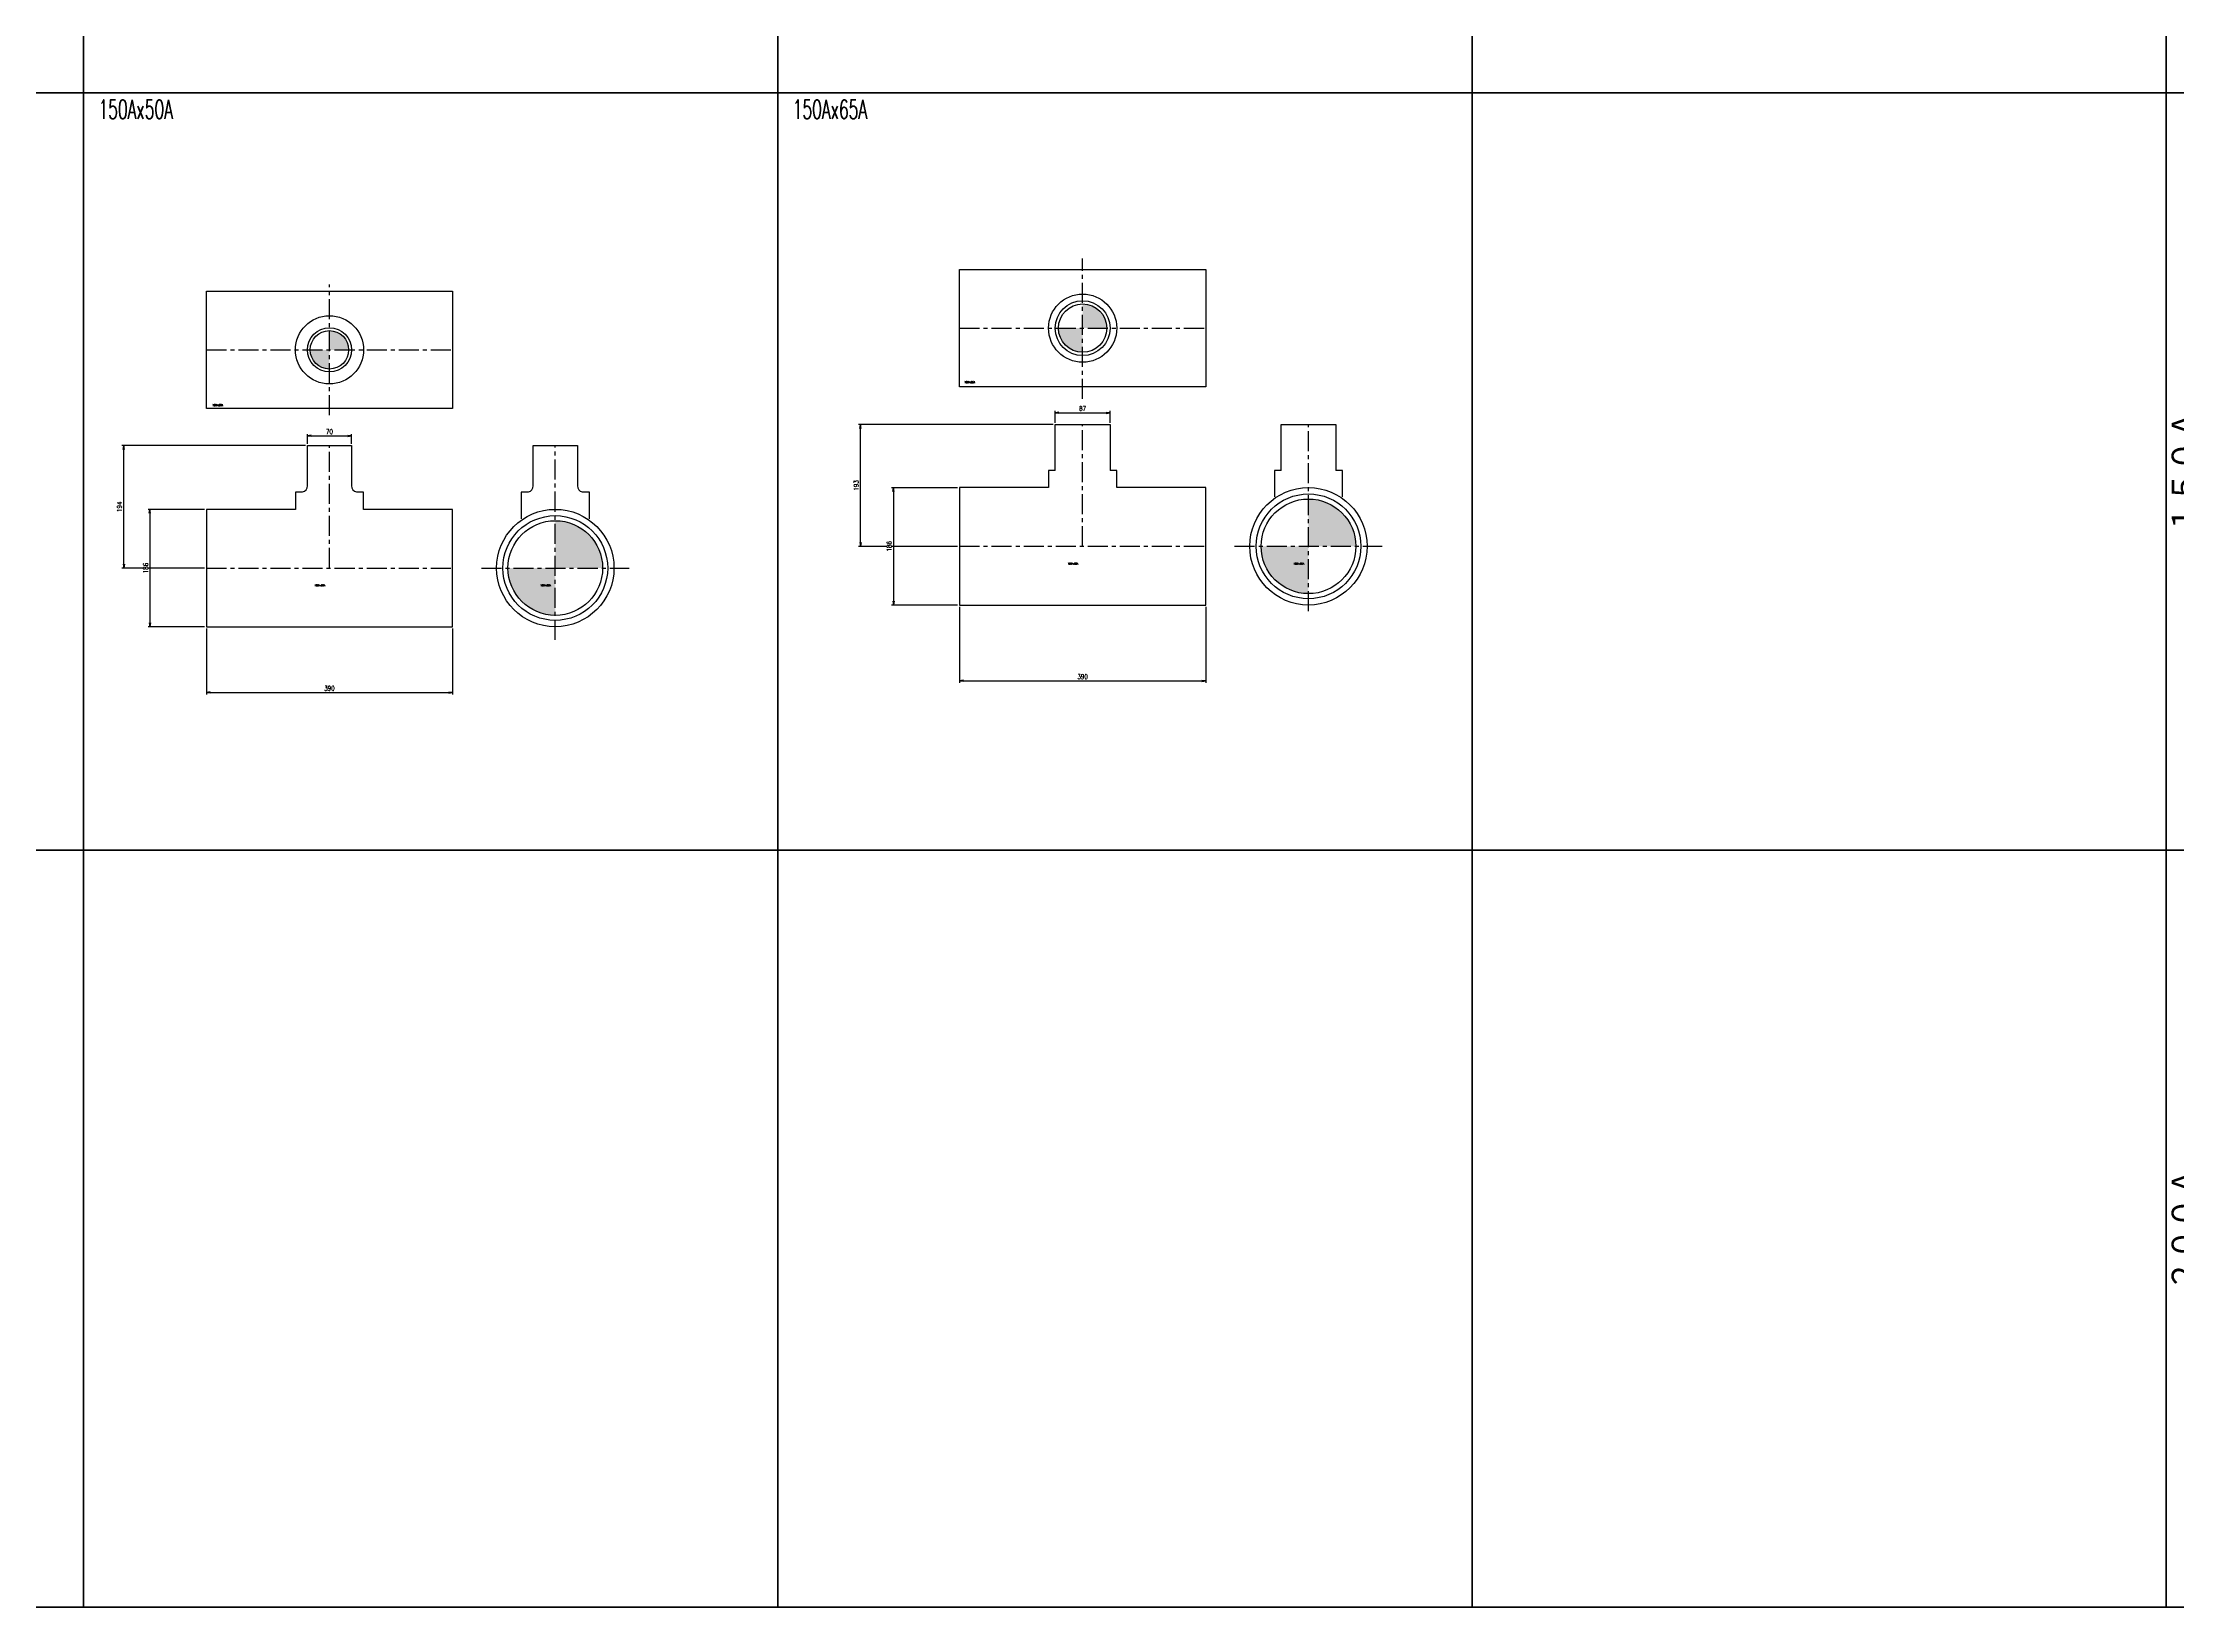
# Model space of a CAD drawing. Header units: millimetres. Extents: x 1711 to 90196, y -23291 to 8516.
# Drawn here: x 77971 to 81353, y -3752 to -1273 of the extents above; entities that cross this region are included whole.
import ezdxf
from ezdxf.enums import TextEntityAlignment as Align

# ---------------------------------------------------------------- set-up
doc = ezdxf.new("R2010")
doc.units = ezdxf.units.MM
doc.header["$PDMODE"] = 35
doc.linetypes.add('CENTER', pattern=[50.8, 31.75, -6.35, 6.35, -6.35])
doc.layers.add('line', color=153, linetype='Continuous', lineweight=50)
for name, color, linetype in [('寸法', 2, 'Continuous'), ('配管-CVP', 4, 'Continuous'), ('＃配管（PVC)', 21, 'Continuous')]:
    doc.layers.add(name, color=color, linetype=linetype)
doc.styles.add('kpk', font='romans.shx', dxfattribs={"width": 0.7, "bigfont": 'extfont2.shx'})
doc.styles.get("Standard").update_dxf_attribs({"font": 'romans.shx', "bigfont": 'extfont.shx'})
doc.dimstyles.new('KPK-3', dxfattribs={"dimscale": 3, "dimtxt": 2.5, "dimasz": 2, "dimexe": 1, "dimexo": 1, "dimgap": 1, "dimtad": 3, "dimdec": 1, "dimdsep": 46, "dimtxsty": 'kpk', "dimblk": 'OPEN', "dimcen": 2.5, "dimclrd": 2, "dimclre": 2, "dimclrt": 4, "dimadec": 1, "dimazin": 2, "dimtfac": 1, "dimtdec": 1, "dimtmove": 0, "dimatfit": 2, "dimldrblk": 'OPEN', "dimfxl": 0, "dimlwd": -1, "dimlwe": -1, "dimarcsym": 0})

# ---------------------------------------------------------------- blocks, each defined once
blk = doc.blocks.new('_Open')
at = {"color": 0, "linetype": 'ByBlock', "lineweight": -2}
for p, q in [((-1, 0.17), (0, 0)), ((-1, -0.17), (0, 0)), ((0, 0), (-1, 0))]:
    blk.add_line(p, q, dxfattribs=at)
blk = doc.blocks.new('*D1857')
at = {"layer": 'Defpoints', "color": 0, "transparency": 16777216}
for p in [(78099.5, -1911.4), (78390.5, -1911.4), (78230.5, -2105.4)]:
    blk.add_point(p, dxfattribs=at)
at = {"layer": '寸法', "color": 2, "transparency": 16777216}
for p, q in [((78387.5, -1911.4), (78096.5, -1911.4)), ((78099.5, -2099.4), (78099.5, -1917.4)), ((78227.5, -2105.4), (78096.5, -2105.4))]:
    blk.add_line(p, q, dxfattribs=at)
at = {"layer": '寸法', "color": 2, "transparency": 16777216, "xscale": 6, "yscale": 6, "zscale": 6}
for p, rotation in [((78099.5, -1911.4), 90), ((78099.5, -2105.4), 270)]:
    blk.add_blockref('_Open', p, dxfattribs=dict(at, rotation=rotation))
at = {"layer": '寸法', "color": 4, "transparency": 16777216, "insert": (78092.7, -2008.4), "char_height": 7.5, "attachment_point": 5, "rotation": 90, "style": 'kpk', "bg_fill": 3, "box_fill_scale": 1.1, "bg_fill_color": 256, "bg_fill_true_color": 13158600, "bg_fill_transparency": 0}
blk.add_mtext('194', dxfattribs=at)
blk = doc.blocks.new('*D1858')
at = {"layer": 'Defpoints', "color": 0, "transparency": 16777216}
for p in [(78230.5, -2012.4), (78141.1, -2198.4), (78230.5, -2198.4)]:
    blk.add_point(p, dxfattribs=at)
at = {"layer": '寸法', "color": 2, "transparency": 16777216}
for p, q in [((78227.5, -2012.4), (78138.1, -2012.4)), ((78141.1, -2018.4), (78141.1, -2192.4)), ((78227.5, -2198.4), (78138.1, -2198.4))]:
    blk.add_line(p, q, dxfattribs=at)
at = {"layer": '寸法', "color": 2, "transparency": 16777216, "xscale": 6, "yscale": 6, "zscale": 6}
for p, rotation in [((78141.1, -2012.4), 90), ((78141.1, -2198.4), 270)]:
    blk.add_blockref('_Open', p, dxfattribs=dict(at, rotation=rotation))
at = {"layer": '寸法', "color": 4, "transparency": 16777216, "insert": (78134.3, -2105.4), "char_height": 7.5, "attachment_point": 5, "rotation": 90, "style": 'kpk', "bg_fill": 3, "box_fill_scale": 1.1, "bg_fill_color": 256, "bg_fill_true_color": 13158600, "bg_fill_transparency": 0}
blk.add_mtext('186', dxfattribs=at)
blk = doc.blocks.new('*D1859')
at = {"layer": 'Defpoints', "color": 0, "transparency": 16777216}
for p in [(78230.5, -2198.4), (78620.5, -2198.4), (78620.5, -2302.7)]:
    blk.add_point(p, dxfattribs=at)
at = {"layer": '寸法', "color": 2, "transparency": 16777216}
for p, q in [((78230.5, -2201.4), (78230.5, -2305.7)), ((78620.5, -2201.4), (78620.5, -2305.7)), ((78236.5, -2302.7), (78614.5, -2302.7))]:
    blk.add_line(p, q, dxfattribs=at)
at = {"layer": '寸法', "color": 2, "transparency": 16777216, "xscale": 6, "yscale": 6, "zscale": 6, "rotation": 180}
blk.add_blockref('_Open', (78230.5, -2302.7), dxfattribs=at)
at = {"layer": '寸法', "color": 2, "transparency": 16777216, "xscale": 6, "yscale": 6, "zscale": 6}
blk.add_blockref('_Open', (78620.5, -2302.7), dxfattribs=at)
at = {"layer": '寸法', "color": 4, "transparency": 16777216, "insert": (78425.5, -2296), "char_height": 7.5, "attachment_point": 5, "style": 'kpk', "bg_fill": 3, "box_fill_scale": 1.1, "bg_fill_color": 256, "bg_fill_true_color": 13158600, "bg_fill_transparency": 0}
blk.add_mtext('390', dxfattribs=at)
blk = doc.blocks.new('*D1860')
at = {"layer": 'Defpoints', "color": 0, "transparency": 16777216}
for p in [(78390.5, -1911.4), (78460.5, -1896), (78460.5, -1911.4)]:
    blk.add_point(p, dxfattribs=at)
at = {"layer": '寸法', "color": 2, "transparency": 16777216}
for p, q in [((78390.5, -1908.4), (78390.5, -1893)), ((78460.5, -1908.4), (78460.5, -1893)), ((78396.5, -1896), (78454.5, -1896))]:
    blk.add_line(p, q, dxfattribs=at)
at = {"layer": '寸法', "color": 2, "transparency": 16777216, "xscale": 6, "yscale": 6, "zscale": 6, "rotation": 180}
blk.add_blockref('_Open', (78390.5, -1896), dxfattribs=at)
at = {"layer": '寸法', "color": 2, "transparency": 16777216, "xscale": 6, "yscale": 6, "zscale": 6}
blk.add_blockref('_Open', (78460.5, -1896), dxfattribs=at)
at = {"layer": '寸法', "color": 4, "transparency": 16777216, "insert": (78425.5, -1889.2), "char_height": 7.5, "attachment_point": 5, "style": 'kpk', "bg_fill": 3, "box_fill_scale": 1.1, "bg_fill_color": 256, "bg_fill_true_color": 13158600, "bg_fill_transparency": 0}
blk.add_mtext('70', dxfattribs=at)
blk = doc.blocks.new('*D1861')
at = {"layer": 'Defpoints', "color": 0, "transparency": 16777216}
for p in [(79266.8, -1878), (79575.4, -1878), (79423.9, -2071)]:
    blk.add_point(p, dxfattribs=at)
at = {"layer": '寸法', "color": 2, "transparency": 16777216}
for p, q in [((79572.4, -1878), (79263.8, -1878)), ((79266.8, -2065), (79266.8, -1884)), ((79420.9, -2071), (79263.8, -2071))]:
    blk.add_line(p, q, dxfattribs=at)
at = {"layer": '寸法', "color": 2, "transparency": 16777216, "xscale": 6, "yscale": 6, "zscale": 6}
for p, rotation in [((79266.8, -1878), 90), ((79266.8, -2071), 270)]:
    blk.add_blockref('_Open', p, dxfattribs=dict(at, rotation=rotation))
at = {"layer": '寸法', "color": 4, "transparency": 16777216, "insert": (79260.1, -1974.5), "char_height": 7.5, "attachment_point": 5, "rotation": 90, "style": 'kpk', "bg_fill": 3, "box_fill_scale": 1.1, "bg_fill_color": 256, "bg_fill_true_color": 13158600, "bg_fill_transparency": 0}
blk.add_mtext('193', dxfattribs=at)
blk = doc.blocks.new('*D1862')
at = {"layer": 'Defpoints', "color": 0, "transparency": 16777216}
for p in [(79423.9, -1978), (79319.1, -2164), (79423.9, -2164)]:
    blk.add_point(p, dxfattribs=at)
at = {"layer": '寸法', "color": 2, "transparency": 16777216}
for p, q in [((79420.9, -1978), (79316.1, -1978)), ((79319.1, -1984), (79319.1, -2158)), ((79420.9, -2164), (79316.1, -2164))]:
    blk.add_line(p, q, dxfattribs=at)
at = {"layer": '寸法', "color": 2, "transparency": 16777216, "xscale": 6, "yscale": 6, "zscale": 6}
for p, rotation in [((79319.1, -1978), 90), ((79319.1, -2164), 270)]:
    blk.add_blockref('_Open', p, dxfattribs=dict(at, rotation=rotation))
at = {"layer": '寸法', "color": 4, "transparency": 16777216, "insert": (79312.4, -2071), "char_height": 7.5, "attachment_point": 5, "rotation": 90, "style": 'kpk', "bg_fill": 3, "box_fill_scale": 1.1, "bg_fill_color": 256, "bg_fill_true_color": 13158600, "bg_fill_transparency": 0}
blk.add_mtext('186', dxfattribs=at)
blk = doc.blocks.new('*D1863')
at = {"layer": 'Defpoints', "color": 0, "transparency": 16777216}
for p in [(79423.9, -2164), (79813.9, -2164), (79813.9, -2284.3)]:
    blk.add_point(p, dxfattribs=at)
at = {"layer": '寸法', "color": 2, "transparency": 16777216}
for p, q in [((79423.9, -2167), (79423.9, -2287.3)), ((79813.9, -2167), (79813.9, -2287.3)), ((79429.9, -2284.3), (79807.9, -2284.3))]:
    blk.add_line(p, q, dxfattribs=at)
at = {"layer": '寸法', "color": 2, "transparency": 16777216, "xscale": 6, "yscale": 6, "zscale": 6, "rotation": 180}
blk.add_blockref('_Open', (79423.9, -2284.3), dxfattribs=at)
at = {"layer": '寸法', "color": 2, "transparency": 16777216, "xscale": 6, "yscale": 6, "zscale": 6}
blk.add_blockref('_Open', (79813.9, -2284.3), dxfattribs=at)
at = {"layer": '寸法', "color": 4, "transparency": 16777216, "insert": (79618.9, -2277.5), "char_height": 7.5, "attachment_point": 5, "style": 'kpk', "bg_fill": 3, "box_fill_scale": 1.1, "bg_fill_color": 256, "bg_fill_true_color": 13158600, "bg_fill_transparency": 0}
blk.add_mtext('390', dxfattribs=at)
blk = doc.blocks.new('*D1864')
at = {"layer": 'Defpoints', "color": 0, "transparency": 16777216}
for p in [(79662.4, -1859.2), (79575.4, -1878), (79662.4, -1878)]:
    blk.add_point(p, dxfattribs=at)
at = {"layer": '寸法', "color": 2, "transparency": 16777216}
for p, q in [((79575.4, -1875), (79575.4, -1856.2)), ((79581.4, -1859.2), (79656.4, -1859.2)), ((79662.4, -1875), (79662.4, -1856.2))]:
    blk.add_line(p, q, dxfattribs=at)
at = {"layer": '寸法', "color": 2, "transparency": 16777216, "xscale": 6, "yscale": 6, "zscale": 6, "rotation": 180}
blk.add_blockref('_Open', (79575.4, -1859.2), dxfattribs=at)
at = {"layer": '寸法', "color": 2, "transparency": 16777216, "xscale": 6, "yscale": 6, "zscale": 6}
blk.add_blockref('_Open', (79662.4, -1859.2), dxfattribs=at)
at = {"layer": '寸法', "color": 4, "transparency": 16777216, "insert": (79618.9, -1852.5), "char_height": 7.5, "attachment_point": 5, "style": 'kpk', "bg_fill": 3, "box_fill_scale": 1.1, "bg_fill_color": 256, "bg_fill_true_color": 13158600, "bg_fill_transparency": 0}
blk.add_mtext('87', dxfattribs=at)
blk = doc.blocks.new('A$C8e9c73af')
at = {"layer": 'line'}
for p, q in [((5560, -100), (5560, -5360)), ((7760, -100), (7760, -5360))]:
    blk.add_line(p, q, dxfattribs=at)
for points in [[(15520, -5360), (16620, -5360), (17720, -5360), (17720, 0), (8860, 0), (8860, -5360), (7760, -5360), (6660, -5360)], [(10020, -5360), (8920, -5360), (8860, -5360), (8860, 0), (8920, -160), (8860, -160), (8920, -160), (10020, -160), (11120, -160), (12220, -160), (13320, -160), (14420, -160), (15520, -160), (16620, -160), (17720, -160)], [(1160, -100), (1160, -5360), (2260, -5360), (3360, -5360), (4460, -5360), (5560, -5360), (6660, -5360), (6660, -100)], [(0, -2960), (60, -2960), (1160, -2960), (2260, -2960), (3360, -2960), (4460, -2960), (5560, -2960), (6660, -2960), (7760, -2960), (8860, -2960), (8920, -2960), (10020, -2960), (11120, -2960), (12220, -2960), (13320, -2960), (14420, -2960), (15520, -2960), (16620, -2960), (17720, -2960)], [(0, -4160), (60, -4160), (1160, -4160), (2260, -4160), (3360, -4160), (4460, -4160), (5560, -4160), (6660, -4160), (7760, -4160), (8860, -4160), (8920, -4160), (10020, -4160), (11120, -4160), (12220, -4160), (13320, -4160), (14420, -4160), (15520, -4160), (16620, -4160), (17720, -4160)]]:
    blk.add_lwpolyline(points, dxfattribs=at)
at = {"layer": 'line', "char_height": 30, "attachment_point": 4}
for s, insert in [('{\\W0.6;150Ax50A}', (5583.6, -2985.9)), ('{\\W0.6;150Ax65A}', (6683.6, -2985.9))]:
    blk.add_mtext(s, dxfattribs=dict(at, insert=insert))
at = {"layer": 'line', "char_height": 45, "attachment_point": 5, "rotation": 90}
for s, insert in [('１５０Ａ', (8890, -3560)), ('２００Ａ', (8890, -4760))]:
    blk.add_mtext(s, dxfattribs=dict(at, insert=insert))
blk = doc.blocks.new('150Ax50A-TS_BT『Ｔ型』-上面')
at = {"layer": '＃配管（PVC)', "linetype": 'ByBlock'}
h = blk.add_hatch(color=252, dxfattribs=at)
h.dxf.hatch_style = 1
h.paths.add_polyline_path([(30.4, 0, 0.414214), (0, 30.4), (0, 0)])
h.paths.add_polyline_path([(0, 0), (-30.4, 0, 0.414214), (0, -30.4)])
at = {"layer": '＃配管（PVC)', "color": 2, "linetype": 'CENTER'}
for p, q in [((0, -103.7), (0, 103.7)), ((-195, 0), (195, 0))]:
    blk.add_line(p, q, dxfattribs=at)
at = {"layer": '＃配管（PVC)', "color": 0, "linetype": 'ByBlock'}
blk.add_lwpolyline([(-195, 93), (195, 93), (195, -93), (-195, -93)], close=True, dxfattribs=at)
for radius in [54, 35, 30.4]:
    blk.add_circle((0, 0), radius, dxfattribs=at)
at = {"layer": '＃配管（PVC)', "color": 6, "style": 'kpk', "width": 0.7}
blk.add_text('150Ax50A', height=3, dxfattribs=at).set_placement((-177.1, -86), align=Align.TOP_CENTER)
blk = doc.blocks.new('150Ax50A-TS_BT『Ｔ型』-正面')
at = {"layer": '＃配管（PVC)', "color": 2, "linetype": 'CENTER'}
for p, q in [((0, 0), (0, 194)), ((-195, 0), (195, 0))]:
    blk.add_line(p, q, dxfattribs=at)
at = {"layer": '＃配管（PVC)', "color": 0, "linetype": 'ByBlock'}
blk.add_lwpolyline([(-42.6, 120.5, 0.345791), (-35, 130.2), (-35, 194), (35, 194), (35, 130.2, 0.345791), (42.6, 120.5)], format="xyb", dxfattribs=at)
blk.add_lwpolyline([(-44.5, 120), (-54, 120), (-54, 93), (-195, 93), (-195, -93), (195, -93), (195, 93), (54, 93), (54, 120), (44.5, 120)], dxfattribs=at)
for start, end in [(103.7002, 104.3132), (75.6868, 76.2998)]:
    blk.add_arc((0, -54.4), 180, start, end, dxfattribs=at)
at = {"layer": '＃配管（PVC)', "color": 6, "style": 'kpk', "width": 0.7}
blk.add_text('150Ax50A', height=3, dxfattribs=at).set_placement((-15.3, -26), align=Align.TOP_CENTER)
blk = doc.blocks.new('150Ax50A-TS_BT『Ｔ型』-側面')
at = {"layer": '＃配管（PVC)', "linetype": 'ByBlock'}
h = blk.add_hatch(color=252, dxfattribs=at)
h.dxf.hatch_style = 1
h.paths.add_polyline_path([(0, 0), (75, 0, 0.414214), (0, 75)])
h.paths.add_polyline_path([(0, 0), (-75, 0, 0.414214), (0, -75)])
at = {"layer": '＃配管（PVC)', "color": 2, "linetype": 'CENTER'}
for p, q in [((0, -113.9), (0, 194)), ((-117, 0), (117, 0))]:
    blk.add_line(p, q, dxfattribs=at)
at = {"layer": '＃配管（PVC)', "color": 0, "linetype": 'ByBlock'}
blk.add_lwpolyline([(-42.6, 120.5, 0.345791), (-35, 130.2), (-35, 194), (35, 194), (35, 130.2, 0.345791), (42.6, 120.5)], format="xyb", dxfattribs=at)
for points in [[(-44.5, 120), (-54, 120), (-54, 78.2)], [(54, 78.2), (54, 120), (44.5, 120)]]:
    blk.add_lwpolyline(points, dxfattribs=at)
for radius in [93, 83, 75]:
    blk.add_circle((0, 0), radius, dxfattribs=at)
for start, end in [(103.7002, 104.3132), (75.6868, 76.2998)]:
    blk.add_arc((0, -54.4), 180, start, end, dxfattribs=at)
at = {"layer": '＃配管（PVC)', "color": 6, "style": 'kpk', "width": 0.7}
blk.add_text('150Ax50A', height=3, dxfattribs=at).set_placement((-15.3, -26), align=Align.TOP_CENTER)
blk = doc.blocks.new('150Ax65A-TS_BT『Ｔ型』-上面')
at = {"layer": '＃配管（PVC)', "linetype": 'ByBlock'}
h = blk.add_hatch(color=252, dxfattribs=at)
h.dxf.hatch_style = 1
h.paths.add_polyline_path([(38.3, 0, 0.414214), (0, 38.3), (0, 0)])
h.paths.add_polyline_path([(0, 0), (-38.3, 0, 0.414214), (0, -38.3)])
at = {"layer": '＃配管（PVC)', "color": 2, "linetype": 'CENTER'}
for p, q in [((0, -112.2), (0, 110.2)), ((-195, 0), (195, 0))]:
    blk.add_line(p, q, dxfattribs=at)
at = {"layer": '＃配管（PVC)', "color": 0, "linetype": 'ByBlock'}
blk.add_lwpolyline([(-195, 93), (195, 93), (195, -93), (-195, -93)], close=True, dxfattribs=at)
for radius in [54, 43.5, 38.3]:
    blk.add_circle((0, 0), radius, dxfattribs=at)
at = {"layer": '＃配管（PVC)', "color": 6, "style": 'kpk', "width": 0.7}
blk.add_text('150Ax65A', height=3, dxfattribs=at).set_placement((-179, -84.2), align=Align.TOP_CENTER)
blk = doc.blocks.new('150Ax65A-TS_BT『Ｔ型』-正面')
at = {"layer": '＃配管（PVC)', "color": 2, "linetype": 'CENTER'}
for p, q in [((0, 0), (0, 193)), ((-195, 0), (195, 0))]:
    blk.add_line(p, q, dxfattribs=at)
at = {"layer": '＃配管（PVC)', "color": 0, "linetype": 'ByBlock'}
for points in [[(-43.5, 120.3), (-43.5, 193), (43.5, 193), (43.5, 120.3)], [(-44.5, 120), (-54, 120), (-54, 93), (-195, 93), (-195, -93), (195, -93), (195, 93), (54, 93), (54, 120), (44.5, 120)]]:
    blk.add_lwpolyline(points, dxfattribs=at)
for start, end in [(103.9849, 104.3132), (75.6868, 76.0151)]:
    blk.add_arc((0, -54.4), 180, start, end, dxfattribs=at)
at = {"layer": '＃配管（PVC)', "color": 6, "style": 'kpk', "width": 0.7}
blk.add_text('150Ax65A', height=3, dxfattribs=at).set_placement((-15.3, -26), align=Align.TOP_CENTER)
blk = doc.blocks.new('150Ax65A-TS_BT『Ｔ型』-側面')
at = {"layer": '＃配管（PVC)', "linetype": 'ByBlock'}
h = blk.add_hatch(color=252, dxfattribs=at)
h.dxf.hatch_style = 1
h.paths.add_polyline_path([(0, 0), (75, 0, 0.414214), (0, 75)])
h.paths.add_polyline_path([(0, 0), (-75, 0, 0.414214), (0, -75)])
at = {"layer": '＃配管（PVC)', "color": 2, "linetype": 'CENTER'}
for p, q in [((0, -103), (0, 193)), ((-117, 0), (117, 0))]:
    blk.add_line(p, q, dxfattribs=at)
at = {"layer": '＃配管（PVC)', "color": 0, "linetype": 'ByBlock'}
for points in [[(-43.5, 120.3), (-43.5, 193), (43.5, 193), (43.5, 120.3)], [(-44.5, 120), (-54, 120), (-54, 78.2)], [(54, 78.2), (54, 120), (44.5, 120)]]:
    blk.add_lwpolyline(points, dxfattribs=at)
for radius in [93, 83, 75]:
    blk.add_circle((0, 0), radius, dxfattribs=at)
for start, end in [(103.9849, 104.3132), (75.6868, 76.0151)]:
    blk.add_arc((0, -54.4), 180, start, end, dxfattribs=at)
at = {"layer": '＃配管（PVC)', "color": 6, "style": 'kpk', "width": 0.7}
blk.add_text('150Ax65A', height=3, dxfattribs=at).set_placement((-15.3, -26), align=Align.TOP_CENTER)

msp = doc.modelspace()

# ---------------------------------------------------------------- block references
at = {"layer": '配管-CVP', "linetype": 'ByBlock'}
for name, p in [('150Ax50A-TS_BT『Ｔ型』-上面', (78425.5001, -1759.5802)), ('150Ax65A-TS_BT『Ｔ型』-側面', (79976.7574, -2070.9626)), ('150Ax50A-TS_BT『Ｔ型』-側面', (78783.3424, -2105.3514))]:
    msp.add_blockref(name, p, dxfattribs=at)

# ---------------------------------------------------------------- dimensions: what is measured, and where the dimension line sits
at = {"layer": '寸法'}
for base, p1, p2, picture, middle in [((79266.836, -1877.9626), (79423.9151, -2070.9626), (79575.4151, -1877.9626), '*D1861', (79260.086, -1974.4626)), ((78099.46, -1911.3514), (78230.5001, -2105.3514), (78390.5001, -1911.3514), '*D1857', (78092.71, -2008.3514))]:
    dim = msp.add_linear_dim(base=base, p1=p1, p2=p2, angle=90, dimstyle='KPK-3', dxfattribs=at)
    dim.commit()
    dim.dimension.update_dxf_attribs({"geometry": picture, "text_midpoint": middle})

# ---------------------------------------------------------------- next in the draw order: dimensions: what is measured, and where the dimension line sits
for base, p1, p2, picture, middle in [((79662.4151, -1859.204), (79575.4151, -1877.9626), (79662.4151, -1877.9626), '*D1864', (79618.9151, -1852.454)), ((78460.5001, -1895.9685), (78390.5001, -1911.3514), (78460.5001, -1911.3514), '*D1860', (78425.5001, -1889.2185))]:
    dim = msp.add_linear_dim(base=base, p1=p1, p2=p2, dimstyle='KPK-3', dxfattribs=at)
    dim.commit()
    dim.dimension.update_dxf_attribs({"geometry": picture, "text_midpoint": middle})
for base, p1, p2, picture, middle in [((79319.1191, -2163.9626), (79423.9151, -1977.9626), (79423.9151, -2163.9626), '*D1862', (79312.3691, -2070.9626)), ((78141.073, -2198.3514), (78230.5001, -2012.3514), (78230.5001, -2198.3514), '*D1858', (78134.323, -2105.3514))]:
    dim = msp.add_linear_dim(base=base, p1=p1, p2=p2, angle=90, dimstyle='KPK-3', dxfattribs=at)
    dim.commit()
    dim.dimension.update_dxf_attribs({"geometry": picture, "text_midpoint": middle})

# ---------------------------------------------------------------- next in the draw order: block references
at = {"layer": '配管-CVP', "linetype": 'ByBlock'}
msp.add_blockref('150Ax65A-TS_BT『Ｔ型』-上面', (79618.9151, -1725.1913), dxfattribs=at)

# ---------------------------------------------------------------- next in the draw order: dimensions: what is measured, and where the dimension line sits
at = {"layer": '寸法'}
for base, p1, p2, picture, middle in [((79813.9151, -2284.2641), (79423.9151, -2163.9626), (79813.9151, -2163.9626), '*D1863', (79618.9151, -2277.5141)), ((78620.5001, -2302.7159), (78230.5001, -2198.3514), (78620.5001, -2198.3514), '*D1859', (78425.5001, -2295.9659))]:
    dim = msp.add_linear_dim(base=base, p1=p1, p2=p2, dimstyle='KPK-3', dxfattribs=at)
    dim.commit()
    dim.dimension.update_dxf_attribs({"geometry": picture, "text_midpoint": middle})

# ---------------------------------------------------------------- next in the draw order: block references
at = {"layer": 'line'}
msp.add_blockref('A$C8e9c73af', (72475.9035, 1607.5677), dxfattribs=at)
at = {"layer": '配管-CVP', "linetype": 'ByBlock'}
for name, p in [('150Ax65A-TS_BT『Ｔ型』-正面', (79618.9151, -2070.9626)), ('150Ax50A-TS_BT『Ｔ型』-正面', (78425.5001, -2105.3514))]:
    msp.add_blockref(name, p, dxfattribs=at)

doc.saveas('drawing.dxf')
